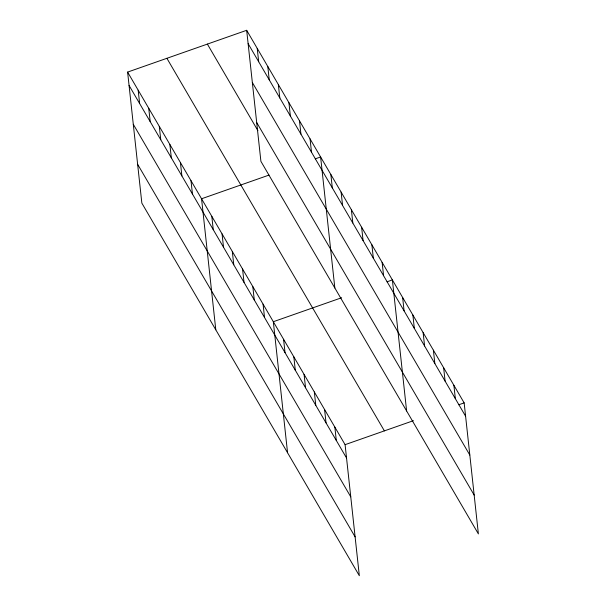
<?xml version="1.0" encoding="UTF-8"?>
<svg xmlns="http://www.w3.org/2000/svg" width="606" height="606" viewBox="0 0 606 606"><rect width="100%" height="100%" fill="white"/><g stroke="black" fill="none" stroke-linecap="round" stroke-linejoin="round"><path stroke-width="0.91" d="M127.616 72.091L345.094 444.668L359.328 575.7L141.849 203.124L127.616 72.091L246.672 30.3L464.151 402.876L478.384 533.909L260.906 161.332L246.672 30.3M269.003 175.089L201.556 198.768L215.797 329.8M315.256 158.855L320.612 156.977L334.845 288.009M341.655 297.735L273.329 321.718L287.562 452.75M387.022 281.805L392.377 279.927L406.618 410.959M345.094 444.668L413.421 420.685M458.795 404.755L464.151 402.876M248.119 43.655L465.597 416.231M252.338 82.492L469.817 455.061M256.686 122.495L474.165 495.072M207.381 44.094L257.898 130.638M166.9 58.305L384.386 430.874M129.07 85.454L346.549 458.022M133.282 124.283L350.768 496.859M137.63 164.294L355.108 536.871M453.894 385.31L455.348 398.665M443.645 367.744L445.092 381.098M433.388 350.185L434.843 363.539M423.139 332.618L424.586 345.973M412.883 315.052L414.337 328.407M402.634 297.485L404.088 310.848M382.128 262.36L383.583 275.715M371.879 244.794L373.326 258.148M361.623 227.235L363.077 240.59M351.374 209.668L352.821 223.023M341.117 192.102L342.572 205.457M330.868 174.536L332.315 187.898M310.052 138.88L311.499 152.235M334.845 427.101L336.292 440.456M299.485 120.783L300.94 134.138M324.589 409.542L326.043 422.897M288.926 102.687L290.372 116.041M314.34 391.976L315.787 405.331M278.359 84.59L279.813 97.945M304.083 374.41L305.538 387.764M267.799 66.493L269.246 79.848M293.834 356.851L295.281 370.205M257.232 48.397L258.686 61.751M283.578 339.284L285.032 352.639M263.072 304.151L264.527 317.514M252.823 286.593L254.27 299.947M242.567 269.026L244.021 282.381M232.318 251.46L233.764 264.814M222.061 233.901L223.516 247.256M211.812 216.334L213.259 229.689M190.996 180.671L192.443 194.026M180.429 162.575L181.883 175.929M169.869 144.478L171.324 157.833M159.302 126.381L160.757 139.736M148.743 108.285L150.197 121.639M138.176 90.188L139.63 103.543"/></g></svg>
